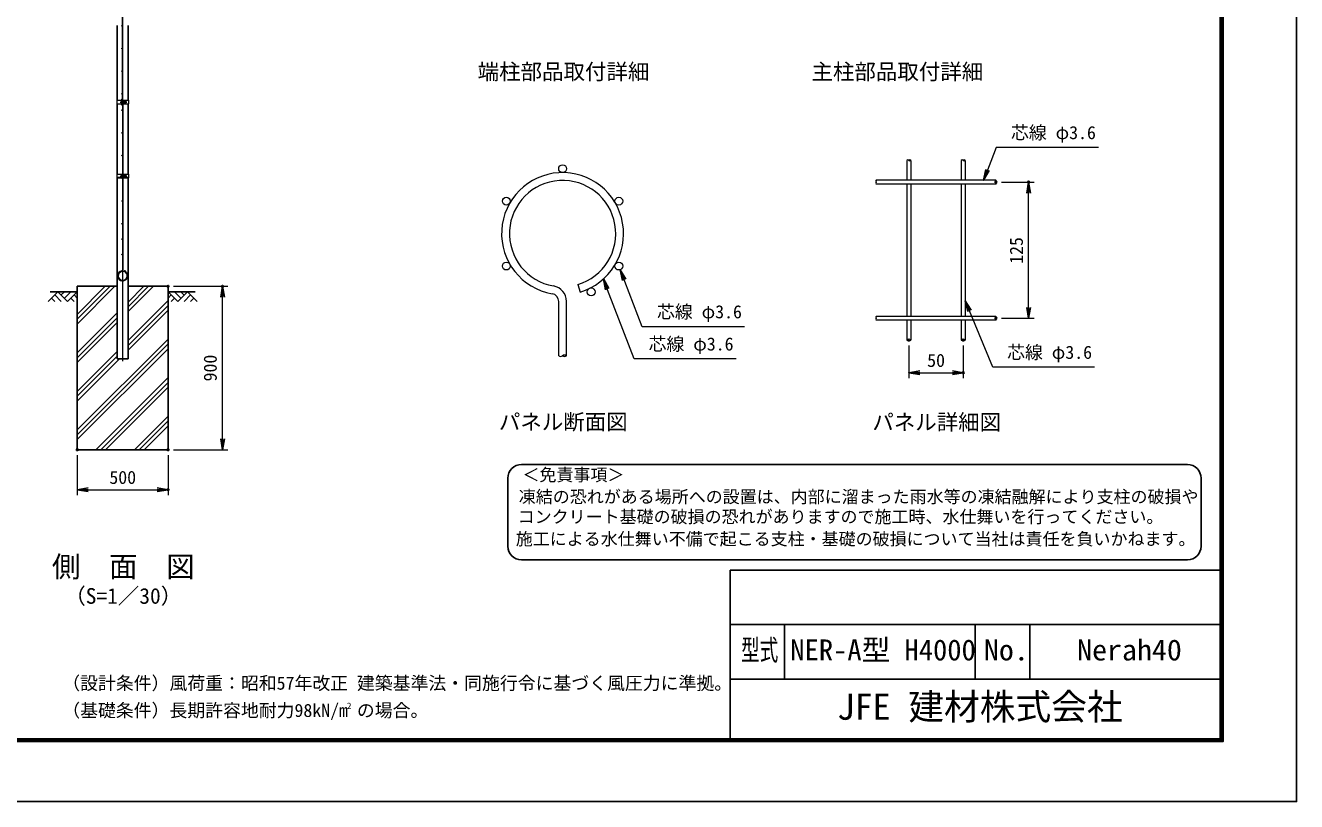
# Model space of a CAD drawing. Units: millimetres, scale not verified, with parts at other scales. Extents: x -6300 to 6300, y -4455 to 4455.
# Drawn here: x -702 to 6300, y -4455 to -180 of the extents above; entities that cross this region are included whole.
import ezdxf
from ezdxf.enums import TextEntityAlignment as Align

# ---------------------------------------------------------------- set-up
doc = ezdxf.new("R2010")
doc.units = ezdxf.units.MM
doc.header["$LTSCALE"] = 20
doc.header["$PDMODE"] = 32
doc.header["$PDSIZE"] = 10
doc.linetypes.add('DASHED', pattern=[7.5, 6, -1.5])
doc.linetypes.add('USER1', pattern=[50.8, 31.75, -6.35, 6.35, -6.35])
for name, color, linetype, lineweight in [('0-0_D-STR1', 1, 'Continuous', 25), ('0-1_D-BMK', 2, 'USER1', 13), ('0-2_D-STR-DIM', 7, 'Continuous', 13), ('0-5_D-STR3', 3, 'Continuous', 13), ('0-6_D-DCR-HCH', 7, 'Continuous', 13), ('0-7_D-BGD', 7, 'Continuous', 25), ('0-8_D-STR4', 7, 'Continuous', 25), ('0-9_D-STR2', 7, 'Continuous', 13), ('0-A_D-STR-TXT', 7, 'Continuous', 13), ('0-B_D-TTL-TXT', 7, 'Continuous', 25), ('0-E_D-TTL', 7, 'Continuous', 25)]:
    doc.layers.add(name, color=color, linetype=linetype, lineweight=lineweight)
doc.layers.add('0-3_0', color=7, linetype='Continuous')
doc.layers.add('0-4_Defpoints', color=7, linetype='Continuous')
doc.styles.add('ＭＳ ゴシック', font='')
doc.styles.get('ＭＳ ゴシック').set_extended_font_data('MS Gothic')

# ---------------------------------------------------------------- blocks, each defined once
blk = doc.blocks.new('_Open')
at = {"layer": '0-3_0'}
blk.add_line((-20, 3.333), (0, 0), dxfattribs=at)
blk.add_lwpolyline([(-20, -3.333), (0, 0), (-20, 0)], dxfattribs=at)

msp = doc.modelspace()

# ---------------------------------------------------------------- linework, layer by layer
at = {"layer": '0-0_D-STR1'}
for p, q in [((-196.21, -179.91), (-196.21, -592.66)), ((-135.71, -592.66), (-135.71, -179.91)), ((-196.21, -612.66), (-196.21, -999.91)), ((-135.71, -999.91), (-135.71, -612.66)), ((-196.21, -1019.91), (-196.21, -2017.16)), ((-135.71, -2017.16), (-135.71, -1019.91)), ((-196.21, -2017.16), (-135.71, -2017.16))]:
    msp.add_line(p, q, dxfattribs=at)
at = {"layer": '0-0_D-STR1', "linetype": 'DASHED'}
msp.add_line((-196.21, -1017.16), (-135.71, -1017.16), dxfattribs=at)
at = {"layer": '0-1_D-BMK'}
for p, q in [((-165.96, -2029.16), (-165.96, 2397.84)), ((-180.38, -602.66), (-144.64, -602.66)), ((-180.38, -1009.91), (-144.64, -1009.91))]:
    msp.add_line(p, q, dxfattribs=at)
at = {"layer": '0-2_D-STR-DIM'}
for p, q in [((4674.19, -1043.23), (4854.19, -1043.23)), ((4824.19, -1733.23), (4824.19, -1103.23)), ((114.04, -1617.16), (414.04, -1617.16)), ((384.04, -2457.16), (384.04, -1677.16)), ((4674.19, -1793.23), (4854.19, -1793.23)), ((4164.19, -1943.23), (4164.19, -2122.81)), ((4464.19, -1943.23), (4464.19, -2122.81)), ((4224.19, -2092.81), (4404.19, -2092.81)), ((114.04, -2517.16), (414.04, -2517.16)), ((-415.96, -2547.16), (-415.96, -2767.11)), ((84.04, -2547.16), (84.04, -2767.11)), ((-355.96, -2737.11), (24.04, -2737.11))]:
    msp.add_line(p, q, dxfattribs=at)
for centre, radius, start, end in [((4158.79, -928.66), 7.66, 45.18146, 134.81854), ((4169.59, -928.66), 7.66, 45.18146, 134.81854), ((4169.59, -917.79), 7.66, 225.18146, 314.81854), ((4458.79, -928.66), 7.66, 45.18146, 134.81854), ((4469.59, -928.66), 7.66, 45.18146, 134.81854), ((4469.59, -917.79), 7.66, 225.18146, 314.81854), ((3989.63, -1037.83), 7.66, 135.18146, 224.81854), ((3989.63, -1048.63), 7.66, 135.18146, 224.81854), ((3978.76, -1037.83), 7.66, 315.18146, 44.81854), ((4649.63, -1048.63), 7.66, 135.18146, 224.81854), ((4638.76, -1037.83), 7.66, 315.18146, 44.81854), ((4638.76, -1048.63), 7.66, 315.18146, 44.81854), ((3989.63, -1787.83), 7.66, 135.18146, 224.81854), ((3989.63, -1798.63), 7.66, 135.18146, 224.81854), ((3978.76, -1787.83), 7.66, 315.18146, 44.81854), ((4649.63, -1798.63), 7.66, 135.18146, 224.81854), ((4638.76, -1787.83), 7.66, 315.18146, 44.81854), ((4638.76, -1798.63), 7.66, 315.18146, 44.81854), ((4158.79, -1918.66), 7.66, 45.18146, 134.81854), ((4158.79, -1907.79), 7.66, 225.18146, 314.81854), ((4169.59, -1907.79), 7.66, 225.18146, 314.81854), ((4458.79, -1918.66), 7.66, 45.18146, 134.81854), ((4458.79, -1907.79), 7.66, 225.18146, 314.81854), ((4469.59, -1907.79), 7.66, 225.18146, 314.81854), ((2246.35, -1984.72), 18, 233.12027, 306.87973), ((2267.95, -2013.51), 18, 53.12027, 126.87973), ((2267.95, -1984.72), 18, 233.12027, 306.87973)]:
    msp.add_arc(centre, radius, start, end, dxfattribs=at)
at = {"layer": '0-4_Defpoints'}
for p in [(4644.19, -1043.23), (4824.19, -1043.23), (84.04, -1617.16), (384.04, -1617.16), (4644.19, -1793.23), (4164.19, -1913.23), (4464.19, -1913.23), (4464.19, -2092.81), (-415.96, -2517.16), (84.04, -2517.16), (84.04, -2737.11)]:
    msp.add_point(p, dxfattribs=at)
at = {"layer": '0-5_D-STR3'}
for p, q in [((-198.51, -592.66), (-167.76, -592.66)), ((-198.51, -592.66), (-198.51, -612.66)), ((-198.51, -612.66), (-167.76, -612.66)), ((-174.86, -596.16), (-174.86, -609.16)), ((-170.06, -612.66), (-170.06, -592.66)), ((-167.76, -612.66), (-167.76, -592.66)), ((-167.76, -598.66), (-164.16, -598.66)), ((-167.76, -599.33), (-164.16, -599.33)), ((-167.76, -605.98), (-164.16, -605.98)), ((-167.76, -606.66), (-164.16, -606.66)), ((-164.16, -612.66), (-164.16, -592.66)), ((-164.16, -592.66), (-133.41, -592.66)), ((-164.16, -612.66), (-133.41, -612.66)), ((-161.86, -612.66), (-161.86, -592.66)), ((-161.86, -598.16), (-161.47, -594.99)), ((-161.86, -607.16), (-161.47, -610.32)), ((-159.7, -594.91), (-161.37, -594.91)), ((-159.73, -610.41), (-161.37, -610.41)), ((-159.66, -594.93), (-159.66, -610.38)), ((-152.86, -598.9), (-159.66, -598.9)), ((-152.86, -606.41), (-159.66, -606.41)), ((-159.56, -595.15), (-159.61, -594.98)), ((-152.86, -595.15), (-159.56, -595.15)), ((-152.86, -610.16), (-159.56, -610.16)), ((-150.36, -597.66), (-150.36, -607.66)), ((-150.36, -598.66), (-147.06, -598.66)), ((-150.36, -599.33), (-146.74, -599.33)), ((-150.36, -605.98), (-146.74, -605.98)), ((-150.36, -606.66), (-147.06, -606.66)), ((-147.06, -598.66), (-147.06, -606.66)), ((-133.41, -592.66), (-133.41, -612.66)), ((-198.51, -999.91), (-167.76, -999.91)), ((-198.51, -999.91), (-198.51, -1019.91)), ((-198.51, -1019.91), (-167.76, -1019.91)), ((-174.86, -1003.41), (-174.86, -1016.41)), ((-170.06, -1019.91), (-170.06, -999.91)), ((-167.76, -1019.91), (-167.76, -999.91)), ((-167.76, -1005.91), (-164.16, -1005.91)), ((-167.76, -1006.58), (-164.16, -1006.58)), ((-167.76, -1013.23), (-164.16, -1013.23)), ((-167.76, -1013.91), (-164.16, -1013.91)), ((-164.16, -1019.91), (-164.16, -999.91)), ((-164.16, -999.91), (-133.41, -999.91)), ((-164.16, -1019.91), (-133.41, -1019.91)), ((-161.86, -1019.91), (-161.86, -999.91)), ((-161.86, -1005.41), (-161.47, -1002.24)), ((-161.86, -1014.41), (-161.47, -1017.57)), ((-159.7, -1002.16), (-161.37, -1002.16)), ((-159.73, -1017.66), (-161.37, -1017.66)), ((-159.66, -1002.18), (-159.66, -1017.63)), ((-152.86, -1006.15), (-159.66, -1006.15)), ((-152.86, -1013.66), (-159.66, -1013.66)), ((-159.56, -1002.4), (-159.61, -1002.23)), ((-152.86, -1002.4), (-159.56, -1002.4)), ((-152.86, -1017.41), (-159.56, -1017.41)), ((-150.36, -1004.91), (-150.36, -1014.91)), ((-150.36, -1005.91), (-147.06, -1005.91)), ((-150.36, -1006.58), (-146.74, -1006.58)), ((-150.36, -1013.23), (-146.74, -1013.23)), ((-150.36, -1013.91), (-147.06, -1013.91)), ((-147.06, -1005.91), (-147.06, -1013.91)), ((-133.41, -999.91), (-133.41, -1019.91))]:
    msp.add_line(p, q, dxfattribs=at)
for centre, radius, start, end in [((-161.37, -595.01), 0.1, 90, 173), ((-161.37, -610.31), 0.1, 187, 270), ((-159.73, -610.31), 0.1, 270, 337.2244), ((-159.7, -595.01), 0.1, 15, 90), ((-164.54, -597.03), 5.32, 339.37322, 22.7756), ((-164.54, -608.28), 5.32, 337.2244, 20.62678), ((-180.42, -602.66), 21.19, 349.79969, 10.20029), ((-153.88, -597.03), 2.13, 298.45309, 61.54691), ((-158.62, -602.66), 6.87, 326.90652, 33.09345), ((-153.88, -608.28), 2.13, 298.45309, 61.54691), ((-157.13, -601.91), 8, 32.13463, 57.68315), ((-157.13, -603.4), 8, 302.31685, 327.86537), ((-154.56, -602.66), 8.5, 331.92751, 28.07249), ((-161.37, -1002.26), 0.1, 90, 173), ((-161.37, -1017.56), 0.1, 187, 270), ((-159.73, -1017.56), 0.1, 270, 337.2244), ((-159.7, -1002.26), 0.1, 15, 90), ((-164.54, -1004.28), 5.32, 339.37322, 22.7756), ((-164.54, -1015.53), 5.32, 337.2244, 20.62678), ((-180.42, -1009.91), 21.19, 349.79969, 10.20029), ((-153.88, -1004.28), 2.13, 298.45309, 61.54691), ((-158.62, -1009.91), 6.87, 326.90652, 33.09345), ((-153.88, -1015.53), 2.13, 298.45309, 61.54691), ((-157.13, -1009.16), 8, 32.13463, 57.68315), ((-157.13, -1010.65), 8, 302.31685, 327.86537), ((-154.56, -1009.91), 8.5, 331.92751, 28.07249)]:
    msp.add_arc(centre, radius, start, end, dxfattribs=at)
for centre, start_param, end_param in [((-170.06, -596.16), 1.5707963, 3.1415927), ((-170.06, -609.16), 3.1415927, 4.712389), ((-170.06, -1003.41), 1.5707963, 3.1415927), ((-170.06, -1016.41), 3.1415927, 4.712389)]:
    msp.add_ellipse(centre, major_axis=(4.8, 0), ratio=0.3125, start_param=start_param, end_param=end_param, dxfattribs=at)
at = {"layer": '0-6_D-DCR-HCH'}
for p, q in [((-522.38, -1647.16), (-575.6, -1700.37)), ((-540.12, -1664.89), (-504.48, -1700.37)), ((-522.38, -1647.16), (-469.17, -1700.37)), ((-504.65, -1664.89), (-486.91, -1647.16)), ((-486.91, -1682.63), (-451.43, -1647.16)), ((-469.17, -1700.37), (-415.96, -1647.16)), ((-433.7, -1664.89), (-415.96, -1682.55)), ((-415.96, -1824.67), (-208.44, -1617.16)), ((-415.96, -1798.16), (-234.96, -1617.16)), ((-415.96, -1771.64), (-261.47, -1617.16)), ((-135.71, -1756.56), (3.69, -1617.16)), ((-135.71, -1730.04), (-22.82, -1617.16)), ((-135.71, -1703.52), (-49.34, -1617.16)), ((137.25, -1700.37), (84.04, -1647.16)), ((101.78, -1664.89), (84.04, -1682.55)), ((154.99, -1682.63), (119.52, -1647.16)), ((190.46, -1647.16), (137.25, -1700.37)), ((172.82, -1664.99), (154.99, -1647.16)), ((208.2, -1664.89), (172.56, -1700.37)), ((190.46, -1647.16), (243.68, -1700.37)), ((-557.86, -1682.63), (-540.04, -1700.37)), ((-451.43, -1682.63), (-433.62, -1700.37)), ((-135.71, -1915.66), (84.04, -1695.91)), ((-135.71, -1942.17), (84.04, -1722.42)), ((-135.71, -1968.69), (84.04, -1748.94)), ((119.52, -1682.63), (101.7, -1700.37)), ((225.94, -1682.63), (208.12, -1700.37)), ((-415.96, -1983.77), (-196.21, -1764.02)), ((-415.96, -2010.29), (-196.21, -1790.54)), ((-415.96, -2036.81), (-196.21, -1817.06)), ((-415.96, -2408.04), (84.04, -1908.04)), ((-415.96, -2434.55), (84.04, -1934.55)), ((-415.96, -2461.07), (84.04, -1961.07)), ((-415.96, -2195.91), (-196.21, -1976.16)), ((-415.96, -2222.42), (-196.21, -2002.67)), ((-415.96, -2248.94), (-184.18, -2017.16)), ((-312.95, -2517.16), (84.04, -2120.17)), ((-286.43, -2517.16), (84.04, -2146.69)), ((-259.91, -2517.16), (84.04, -2173.2)), ((-100.81, -2517.16), (84.04, -2332.3)), ((-74.3, -2517.16), (84.04, -2358.82)), ((-47.78, -2517.16), (84.04, -2385.33))]:
    msp.add_line(p, q, dxfattribs=at)
at = {"layer": '0-7_D-BGD'}
for p, q in [((-565.96, -1647.16), (-415.96, -1647.16)), ((234.04, -1647.16), (84.04, -1647.16))]:
    msp.add_line(p, q, dxfattribs=at)
at = {"layer": '0-8_D-STR4'}
for p, q in [((-415.96, -1617.16), (-415.96, -2517.16)), ((-196.21, -1617.16), (-415.96, -1617.16)), ((84.04, -1617.16), (-135.71, -1617.16)), ((84.04, -1617.16), (84.04, -2517.16)), ((84.04, -2517.16), (-415.96, -2517.16))]:
    msp.add_line(p, q, dxfattribs=at)
at = {"layer": '0-9_D-STR2'}
for p, q in [((-167.76, -602.16), (-167.76, 323.71)), ((-164.16, -602.16), (-164.16, 323.71)), ((-167.76, -602.16), (-167.76, -1528.02)), ((-164.16, -602.16), (-164.16, -1528.02)), ((4153.39, -923.23), (4153.39, -1032.43)), ((4174.99, -923.23), (4174.99, -1032.43)), ((4453.39, -923.23), (4453.39, -1032.43)), ((4474.99, -923.23), (4474.99, -1032.43)), ((4644.19, -1032.43), (3984.19, -1032.43)), ((4644.19, -1054.03), (3984.19, -1054.03)), ((4153.39, -1054.03), (4153.39, -1782.43)), ((4174.99, -1054.03), (4174.99, -1782.43)), ((4453.39, -1054.03), (4453.39, -1782.43)), ((4474.99, -1054.03), (4474.99, -1782.43)), ((-158.99, -1535.77), (-157.96, -1532.32)), ((2340.82, -1607.32), (2353.16, -1648.72)), ((2235.55, -1999.12), (2235.55, -1700.35)), ((2278.75, -1999.12), (2278.75, -1700.35)), ((4644.19, -1782.43), (3984.19, -1782.43)), ((4644.19, -1804.03), (3984.19, -1804.03)), ((4153.39, -1804.03), (4153.39, -1913.23)), ((4174.99, -1804.03), (4174.99, -1913.23)), ((4453.39, -1804.03), (4453.39, -1913.23)), ((4474.99, -1804.03), (4474.99, -1913.23))]:
    msp.add_line(p, q, dxfattribs=at)
for centre, radius in [((-169.56, -182.16), 1.8), ((-169.56, -307.16), 1.8), ((-169.56, -432.16), 1.8), ((-169.56, -557.16), 1.8), ((-169.56, -587.16), 1.8), ((-169.56, -617.16), 1.8), ((-169.56, -647.16), 1.8), ((-169.56, -772.16), 1.8), ((-169.56, -897.16), 1.8), ((2257.15, -969.13), 21.6), ((-169.56, -1022.16), 1.8), ((-169.56, -1147.16), 1.8), ((1947.46, -1147.93), 21.6), ((2566.84, -1147.93), 21.6), ((-169.56, -1272.16), 1.8), ((-169.56, -1356.66), 1.8), ((-169.56, -1441.16), 1.8), ((-152.84, -1532.4), 1.8), ((1947.46, -1505.53), 21.6), ((2566.84, -1505.53), 21.6), ((-191.77, -1544.26), 1.8), ((-191.77, -1574.06), 1.8), ((-165.96, -1588.96), 1.8), ((-140.15, -1544.26), 1.8), ((-140.15, -1574.06), 1.8), ((2414.57, -1647.81), 21.6)]:
    msp.add_circle(centre, radius, dxfattribs=at)
for centre, radius, start, end in [((2257.15, -1326.73), 336, 286.60421, 260.16066), ((2257.15, -1326.73), 292.8, 286.60421, 260.16066), ((-165.96, -1559.16), 28, 99.83934, 73.39579), ((-165.96, -1559.16), 24.4, 99.83934, 73.39579), ((-171.36, -1528.02), 3.6, 279.83934, 0), ((-171.36, -1528.02), 7.2, 279.83934, 0), ((2192.35, -1700.35), 43.2, 0, 80.16066), ((2192.35, -1700.35), 86.4, 0, 80.16066)]:
    msp.add_arc(centre, radius, start, end, dxfattribs=at)
at = {"layer": '0-A_D-STR-TXT'}
for points in [[(5208.9, -852.7), (4645.53, -852.7), (4577.05, -1030.56)], [(3259.19, -1839.53), (2695.82, -1839.53), (2575.34, -1527.54)], [(3213.07, -2016.93), (2651.6, -2016.93), (2482.34, -1578.61)], [(5187.78, -2062.84), (4626.31, -2062.84), (4475.76, -1698.67)]]:
    msp.add_lwpolyline(points, dxfattribs=at)
at = {"layer": '0-B_D-TTL-TXT', "color": 2}
for p, q in [((5698.91, -2598.9), (2030.58, -2598.9)), ((1955.58, -2673.9), (1955.58, -3048.9)), ((5773.91, -3048.9), (5773.91, -2673.9)), ((2030.58, -3123.9), (5698.91, -3123.9))]:
    msp.add_line(p, q, dxfattribs=at)
for centre, start, end in [((2030.58, -2673.9), 90, 180), ((5698.91, -2673.9), 0, 90), ((2030.58, -3048.9), 180, 270), ((5698.91, -3048.9), 270, 0)]:
    msp.add_arc(centre, 75, start, end, dxfattribs=at)
at = {"layer": '0-E_D-TTL'}
for p, q in [((3180, -3180), (3180, -4110)), ((3180, -3180), (5880, -3180)), ((3180, -3480), (5880, -3480)), ((3480, -3480), (3480, -3780)), ((4530, -3480), (4530, -3780)), ((4830, -3480), (4830, -3780)), ((3180, -3780), (5880, -3780))]:
    msp.add_line(p, q, dxfattribs=at)
at = {"layer": '0-E_D-TTL', "color": 2}
msp.add_lwpolyline([(-6300, 4455), (6300, 4455), (6300, -4455), (-6300, -4455)], close=True, dxfattribs=at)
at = {"layer": '0-E_D-TTL'}
for points in [[(-5895, 4125), (5895, 4125), (5895, -4125), (-5895, -4125)], [(-5891.25, 4121.25), (5891.25, 4121.25), (5891.25, -4121.25), (-5891.25, -4121.25)], [(-5887.5, 4117.5), (5887.5, 4117.5), (5887.5, -4117.5), (-5887.5, -4117.5)], [(-5883.75, 4113.75), (5883.75, 4113.75), (5883.75, -4113.75), (-5883.75, -4113.75)], [(-5880, 4110), (5880, 4110), (5880, -4110), (-5880, -4110)]]:
    msp.add_lwpolyline(points, close=True, dxfattribs=at)

# ---------------------------------------------------------------- block references
at = {"layer": '0-2_D-STR-DIM', "xscale": 3, "yscale": 3}
for p, rotation in [((4824.19, -1043.23), 90), ((384.04, -1617.16), 90), ((4824.19, -1793.23), 270), ((4164.19, -2092.81), 180), ((384.04, -2517.16), 270), ((-415.96, -2737.11), 180)]:
    msp.add_blockref('_Open', p, dxfattribs=dict(at, rotation=rotation))
for p in [(4464.19, -2092.81), (84.04, -2737.11)]:
    msp.add_blockref('_Open', p, dxfattribs=at)
at = {"layer": '0-A_D-STR-TXT', "xscale": 3, "yscale": 3}
for p, rotation in [((4576.33, -1032.43), 248.94327), ((2574.62, -1525.68), 111.11539), ((2481.62, -1576.75), 111.11539), ((4474.99, -1696.82), 112.46125)]:
    msp.add_blockref('_Open', p, dxfattribs=dict(at, rotation=rotation))

# ---------------------------------------------------------------- texts
at = {"layer": '0-2_D-STR-DIM', "style": 'ＭＳ ゴシック'}
for s, p in [('125', (4814.07, -1493.23)), ('900', (373.92, -2140.84))]:
    msp.add_text(s, height=72.14, rotation=90, dxfattribs=at).set_placement(p, align=Align.BOTTOM_LEFT)
for s, p in [('50', (4265.26, -2082.69)), ('500', (-239.27, -2726.99))]:
    msp.add_text(s, height=72.14, dxfattribs=at).set_placement(p, align=Align.BOTTOM_LEFT)
at = {"layer": '0-A_D-STR-TXT', "style": 'ＭＳ ゴシック'}
for p in [(4726.86, -828.11), (2777.16, -1814.94), (2731.04, -1992.34), (4705.74, -2038.25)]:
    msp.add_text('芯線 φ3.6', height=72.14, dxfattribs=at).set_placement(p, align=Align.BOTTOM_LEFT)
at = {"layer": '0-B_D-TTL-TXT', "style": 'ＭＳ ゴシック'}
for s, height, p in [('端柱部品取付詳細', 86.66, (1789.33, -504.09)), ('主柱部品取付詳細', 86.66, (3628.28, -504.09)), ('パネル断面図', 86.66, (1906.28, -2433.1)), ('パネル詳細図', 86.66, (3963.33, -2434.47)), ('＜免責事項＞ \u3000\u3000', 68.62, (2036.14, -2710.17)), ('凍結の恐れがある場所への設置は、内部に溜まった雨水等の凍結融解により支柱の破損や', 68.62, (2015.85, -2830.92)), ('コンクリート基礎の破損の恐れがありますので施工時、水仕舞いを行ってください。', 68.62, (2009.69, -2941.05)), ('施工による水仕舞い不備で起こる支柱・基礎の破損について当社は責任を負いかねます。 ', 68.62, (1999.2, -3063.29)), ('側\u3000面\u3000図', 115.4, (-555.81, -3253.75)), ('（S=1／30）', 86.66, (-487.58, -3391.71)), ('NER-A型 H4000', 115.5, (3511.4, -3712.2)), ('（設計条件）風荷重：昭和57年改正 建築基準法・同施行令に基づく風圧力に準拠。', 72.14, (-498.67, -3860.4)), ('JFE 建材株式会社', 144.3, (3768.57, -4047.76)), ('（基礎条件）長期許容地耐力98kN/m の場合。', 72.14, (-498.67, -4010.4)), ('2', 36.08, (1069.53, -3956.69))]:
    msp.add_text(s, height=height, dxfattribs=at).set_placement(p, align=Align.BOTTOM_LEFT)
for s, height, width, p in [('型式', 115.5, 0.65, (3240.4, -3712.2)), ('No.', 115.4, 1.05, (4578, -3712.2)), ('Nerah40', 115.4, 1.05, (5091, -3712.2))]:
    msp.add_text(s, height=height, dxfattribs=dict(at, width=width)).set_placement(p, align=Align.BOTTOM_LEFT)

doc.saveas('drawing.dxf')
